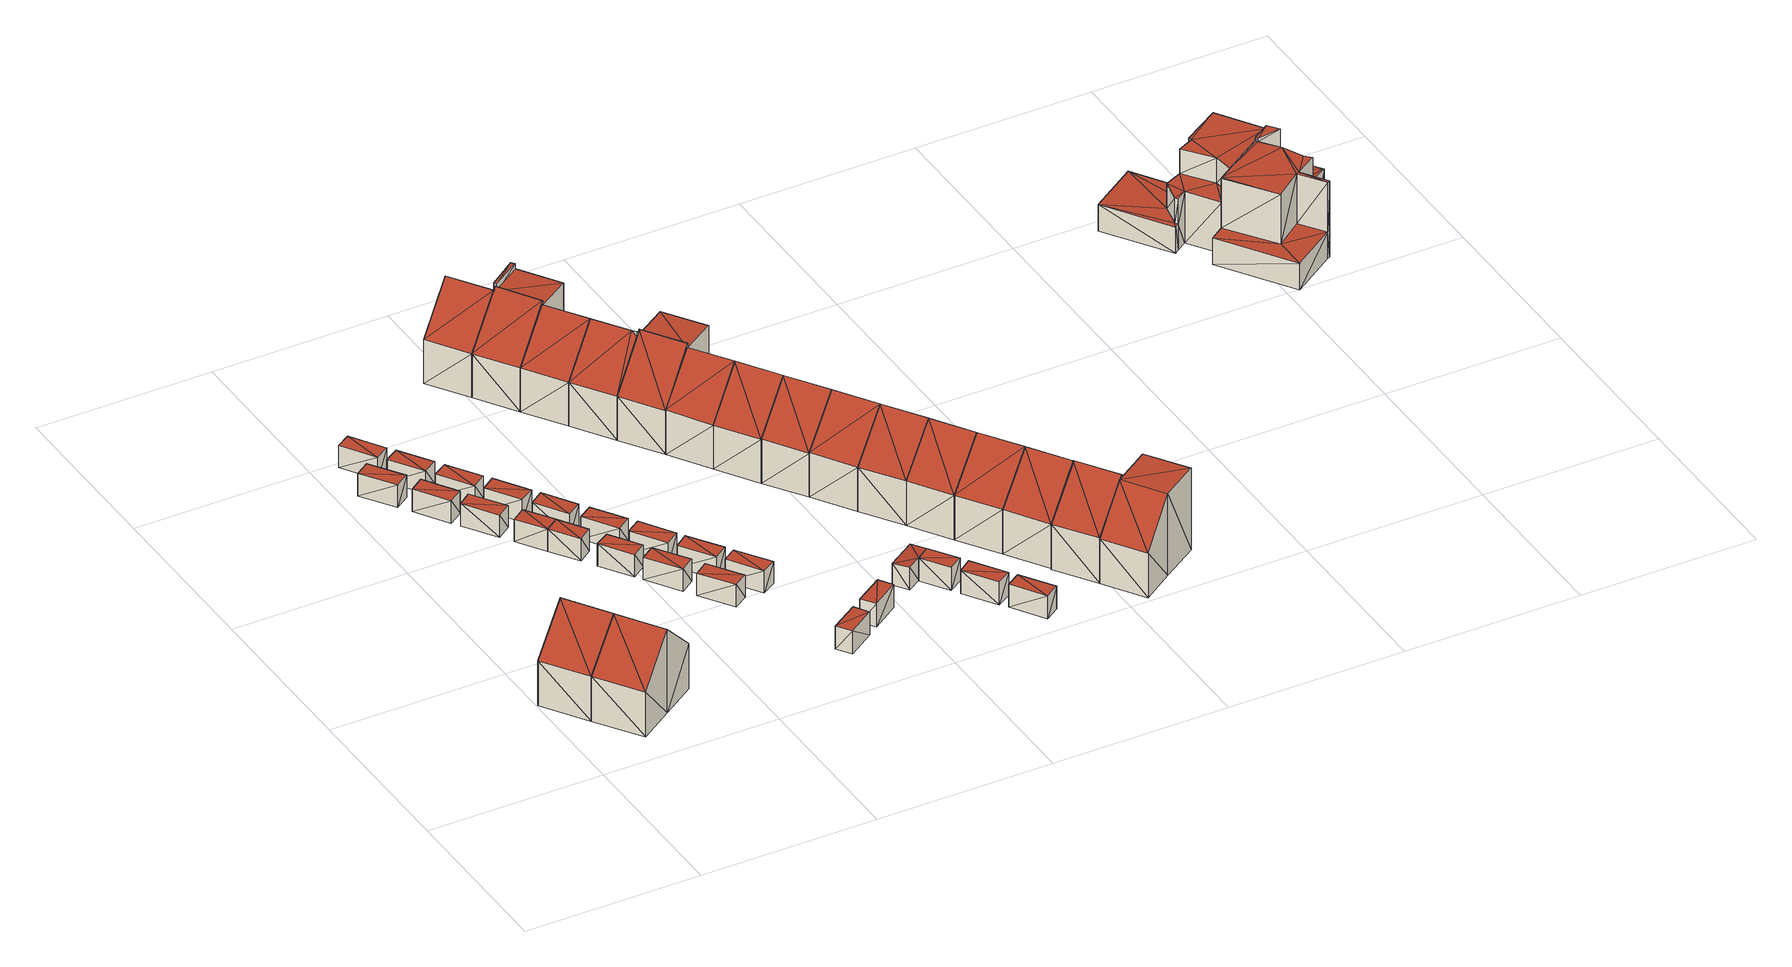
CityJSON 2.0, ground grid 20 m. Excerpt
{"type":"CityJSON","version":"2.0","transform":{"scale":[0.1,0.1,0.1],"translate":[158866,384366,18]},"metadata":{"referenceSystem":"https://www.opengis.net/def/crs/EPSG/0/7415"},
"CityObjects":{
"building1":{"type":"Building","attributes":{"oorspronkelijk_bouwjaar":2013,"status":"Pand in gebruik","geconstateerd":false,"h_maaiveld":18.68,"dak_type":"slanted","pw_datum":"2016-12-01","pw_actueel":"yes","pw_bron":"ahn3","reconstructie_methode":"tudelft3d-geoflow","versie_methode":"v21.03.1","kas_warenhuis":false,"ondergronds_type":"above ground","lod11_replace":false,"reconstruction_skipped":false},"geometry":[{"type":"Solid","lod":"2.2","boundaries":[[[[0,1,2]],[[3,2,4]],[[3,0,2]],[[3,4,5]],[[6,3,7]],[[7,3,5]],[[7,5,4]],[[8,7,4]],[[9,1,10]],[[10,1,0]],[[10,0,3]],[[6,10,3]],[[11,2,9]],[[9,2,1]],[[8,4,2]],[[11,8,2]],[[9,10,6]],[[11,9,6]],[[11,6,8]],[[8,6,7]]]],"semantics":{"surfaces":[{"type":"GroundSurface"},{"type":"WallSurface"},{"type":"RoofSurface"}],"values":[[0,0,0,0,1,1,1,1,1,1,1,1,1,1,1,1,2,2,2,2]]}}]},
"building2":{"type":"Building","attributes":{"oorspronkelijk_bouwjaar":2013,"status":"Pand in gebruik","geconstateerd":false,"h_maaiveld":18.68,"dak_type":"slanted","pw_datum":"2016-12-01","pw_actueel":"yes","pw_bron":"ahn3","reconstructie_methode":"tudelft3d-geoflow","versie_methode":"v21.03.1","kas_warenhuis":false,"ondergronds_type":"above ground","lod11_replace":false,"reconstruction_skipped":false},"geometry":[{"type":"Solid","lod":"2.2","boundaries":[[[[1,12,13]],[[2,13,14]],[[2,1,13]],[[2,14,4]],[[8,4,14]],[[15,8,14]],[[16,12,9]],[[9,12,1]],[[9,1,2]],[[11,9,2]],[[17,13,16]],[[16,13,12]],[[11,2,8]],[[8,2,4]],[[15,14,13]],[[17,15,13]],[[17,11,15]],[[15,11,8]],[[16,9,11]],[[17,16,11]]]],"semantics":{"surfaces":[{"type":"GroundSurface"},{"type":"WallSurface"},{"type":"RoofSurface"}],"values":[[0,0,0,0,1,1,1,1,1,1,1,1,1,1,1,1,2,2,2,2]]}}]},
"building3":{"type":"Building","attributes":{"oorspronkelijk_bouwjaar":2013,"status":"Pand in gebruik","geconstateerd":false,"h_maaiveld":18.61,"dak_type":"single horizontal","pw_datum":"2016-12-01","pw_actueel":"yes","pw_bron":"ahn3","reconstructie_methode":"tudelft3d-geoflow","versie_methode":"v21.03.1","kas_warenhuis":false,"ondergronds_type":"above ground","lod11_replace":false,"reconstruction_skipped":false},"geometry":[{"type":"Solid","lod":"2.2","boundaries":[[[[18,19,20]],[[20,19,21]],[[22,20,23]],[[23,20,21]],[[24,19,25]],[[25,19,18]],[[25,18,22]],[[22,18,20]],[[23,21,24]],[[24,21,19]],[[23,24,22]],[[22,24,25]]]],"semantics":{"surfaces":[{"type":"GroundSurface"},{"type":"WallSurface"},{"type":"RoofSurface"}],"values":[[0,0,1,1,1,1,1,1,1,1,2,2]]}}]},
"building4":{"type":"Building","attributes":{"oorspronkelijk_bouwjaar":2013,"status":"Pand in gebruik","geconstateerd":false,"h_maaiveld":18.61,"dak_type":"single horizontal","pw_datum":"2016-12-01","pw_actueel":"yes","pw_bron":"ahn3","reconstructie_methode":"tudelft3d-geoflow","versie_methode":"v21.03.1","kas_warenhuis":false,"ondergronds_type":"above ground","lod11_replace":false,"reconstruction_skipped":false},"geometry":[{"type":"Solid","lod":"2.2","boundaries":[[[[26,27,28]],[[28,27,29]],[[30,27,31]],[[31,27,26]],[[32,28,29]],[[33,32,29]],[[33,29,30]],[[30,29,27]],[[31,26,28]],[[32,31,28]],[[31,32,30]],[[30,32,33]]]],"semantics":{"surfaces":[{"type":"GroundSurface"},{"type":"WallSurface"},{"type":"RoofSurface"}],"values":[[0,0,1,1,1,1,1,1,1,1,2,2]]}}]},
"building5":{"type":"Building","attributes":{"oorspronkelijk_bouwjaar":2013,"status":"Pand in gebruik","geconstateerd":false,"h_maaiveld":18.59,"dak_type":"single horizontal","pw_datum":"2016-12-01","pw_actueel":"yes","pw_bron":"ahn3","reconstructie_methode":"tudelft3d-geoflow","versie_methode":"v21.03.1","kas_warenhuis":false,"ondergronds_type":"above ground","lod11_replace":false,"reconstruction_skipped":false},"geometry":[{"type":"Solid","lod":"2.2","boundaries":[[[[34,35,36]],[[36,35,37]],[[38,34,39]],[[39,34,36]],[[40,37,35]],[[41,40,35]],[[41,35,34]],[[38,41,34]],[[39,36,40]],[[40,36,37]],[[39,40,41]],[[38,39,41]]]],"semantics":{"surfaces":[{"type":"GroundSurface"},{"type":"WallSurface"},{"type":"RoofSurface"}],"values":[[0,0,1,1,1,1,1,1,1,1,2,2]]}}]},
"building6":{"type":"Building","attributes":{"oorspronkelijk_bouwjaar":2013,"status":"Pand in gebruik","geconstateerd":false,"h_maaiveld":18.62,"dak_type":"single horizontal","pw_datum":"2016-12-01","pw_actueel":"yes","pw_bron":"ahn3","reconstructie_methode":"tudelft3d-geoflow","versie_methode":"v21.03.1","kas_warenhuis":false,"ondergronds_type":"above ground","lod11_replace":false,"reconstruction_skipped":false},"geometry":[{"type":"Solid","lod":"2.2","boundaries":[[[[42,43,44]],[[45,42,44]],[[46,42,45]],[[47,46,45]],[[48,43,46]],[[46,43,42]],[[47,45,44]],[[49,47,44]],[[49,44,48]],[[48,44,43]],[[47,49,46]],[[46,49,48]]]],"semantics":{"surfaces":[{"type":"GroundSurface"},{"type":"WallSurface"},{"type":"RoofSurface"}],"values":[[0,0,1,1,1,1,1,1,1,1,2,2]]}}]},
"building7":{"type":"Building","attributes":{"oorspronkelijk_bouwjaar":2013,"status":"Pand in gebruik","geconstateerd":false,"h_maaiveld":18.61,"dak_type":"single horizontal","pw_datum":"2016-12-01","pw_actueel":"yes","pw_bron":"ahn3","reconstructie_methode":"tudelft3d-geoflow","versie_methode":"v21.03.1","kas_warenhuis":false,"ondergronds_type":"above ground","lod11_replace":false,"reconstruction_skipped":false},"geometry":[{"type":"Solid","lod":"2.2","boundaries":[[[[50,51,52]],[[53,50,52]],[[54,52,55]],[[55,52,51]],[[55,51,56]],[[56,51,50]],[[56,50,53]],[[57,56,53]],[[57,53,52]],[[54,57,52]],[[56,57,54]],[[55,56,54]]]],"semantics":{"surfaces":[{"type":"GroundSurface"},{"type":"WallSurface"},{"type":"RoofSurface"}],"values":[[0,0,1,1,1,1,1,1,1,1,2,2]]}}]},
"building8":{"type":"Building","attributes":{"oorspronkelijk_bouwjaar":2013,"status":"Pand in gebruik","geconstateerd":false,"h_maaiveld":18.63,"dak_type":"single horizontal","pw_datum":"2016-12-01","pw_actueel":"yes","pw_bron":"ahn3","reconstructie_methode":"tudelft3d-geoflow","versie_methode":"v21.03.1","kas_warenhuis":false,"ondergronds_type":"above ground","lod11_replace":false,"reconstruction_skipped":false},"geometry":[{"type":"Solid","lod":"2.2","boundaries":[[[[58,59,60]],[[61,58,60]],[[62,58,61]],[[63,62,61]],[[63,61,60]],[[64,63,60]],[[64,60,65]],[[65,60,59]],[[65,59,62]],[[62,59,58]],[[65,62,64]],[[64,62,63]]]],"semantics":{"surfaces":[{"type":"GroundSurface"},{"type":"WallSurface"},{"type":"RoofSurface"}],"values":[[0,0,1,1,1,1,1,1,1,1,2,2]]}}]},
"building9":{"type":"Building","attributes":{"oorspronkelijk_bouwjaar":2013,"status":"Pand in gebruik","geconstateerd":false,"h_maaiveld":18.61,"dak_type":"single horizontal","pw_datum":"2016-12-01","pw_actueel":"yes","pw_bron":"ahn3","reconstructie_methode":"tudelft3d-geoflow","versie_methode":"v21.03.1","kas_warenhuis":false,"ondergronds_type":"above ground","lod11_replace":false,"reconstruction_skipped":false},"geometry":[{"type":"Solid","lod":"2.2","boundaries":[[[[66,67,68]],[[69,66,68]],[[70,67,71]],[[71,67,66]],[[72,68,70]],[[70,68,67]],[[71,66,69]],[[73,71,69]],[[73,69,68]],[[72,73,68]],[[71,73,72]],[[70,71,72]]]],"semantics":{"surfaces":[{"type":"GroundSurface"},{"type":"WallSurface"},{"type":"RoofSurface"}],"values":[[0,0,1,1,1,1,1,1,1,1,2,2]]}}]},
"building10":{"type":"Building","attributes":{"oorspronkelijk_bouwjaar":2013,"status":"Pand in gebruik","geconstateerd":false,"h_maaiveld":18.63,"dak_type":"single horizontal","pw_datum":"2016-12-01","pw_actueel":"yes","pw_bron":"ahn3","reconstructie_methode":"tudelft3d-geoflow","versie_methode":"v21.03.1","kas_warenhuis":false,"ondergronds_type":"above ground","lod11_replace":false,"reconstruction_skipped":false},"geometry":[{"type":"Solid","lod":"2.2","boundaries":[[[[58,61,74]],[[74,61,75]],[[76,75,63]],[[63,75,61]],[[62,58,74]],[[77,62,74]],[[63,61,62]],[[62,61,58]],[[77,74,75]],[[76,77,75]],[[77,76,63]],[[62,77,63]]]],"semantics":{"surfaces":[{"type":"GroundSurface"},{"type":"WallSurface"},{"type":"RoofSurface"}],"values":[[0,0,1,1,1,1,1,1,1,1,2,2]]}}]},
"building11":{"type":"Building","attributes":{"oorspronkelijk_bouwjaar":2013,"status":"Pand in gebruik","geconstateerd":false,"h_maaiveld":18.61,"dak_type":"single horizontal","pw_datum":"2016-12-01","pw_actueel":"yes","pw_bron":"ahn3","reconstructie_methode":"tudelft3d-geoflow","versie_methode":"v21.03.1","kas_warenhuis":false,"ondergronds_type":"above ground","lod11_replace":false,"reconstruction_skipped":false},"geometry":[{"type":"Solid","lod":"2.2","boundaries":[[[[78,79,80]],[[80,79,81]],[[82,78,83]],[[83,78,80]],[[83,80,84]],[[84,80,81]],[[85,79,82]],[[82,79,78]],[[84,81,85]],[[85,81,79]],[[83,84,85]],[[82,83,85]]]],"semantics":{"surfaces":[{"type":"GroundSurface"},{"type":"WallSurface"},{"type":"RoofSurface"}],"values":[[0,0,1,1,1,1,1,1,1,1,2,2]]}}]},
"building12":{"type":"Building","attributes":{"oorspronkelijk_bouwjaar":2013,"status":"Pand in gebruik","geconstateerd":false,"h_maaiveld":18.62,"dak_type":"single horizontal","pw_datum":"2016-12-01","pw_actueel":"yes","pw_bron":"ahn3","reconstructie_methode":"tudelft3d-geoflow","versie_methode":"v21.03.1","kas_warenhuis":false,"ondergronds_type":"above ground","lod11_replace":false,"reconstruction_skipped":false},"geometry":[{"type":"Solid","lod":"2.2","boundaries":[[[[86,87,88]],[[88,87,89]],[[90,89,91]],[[91,89,87]],[[91,87,86]],[[92,91,86]],[[92,86,88]],[[93,92,88]],[[93,88,90]],[[90,88,89]],[[93,90,91]],[[92,93,91]]]],"semantics":{"surfaces":[{"type":"GroundSurface"},{"type":"WallSurface"},{"type":"RoofSurface"}],"values":[[0,0,1,1,1,1,1,1,1,1,2,2]]}}]},
"building13":{"type":"Building","attributes":{"oorspronkelijk_bouwjaar":2013,"status":"Pand in gebruik","geconstateerd":false,"h_maaiveld":18.61,"dak_type":"single horizontal","pw_datum":"2016-12-01","pw_actueel":"yes","pw_bron":"ahn3","reconstructie_methode":"tudelft3d-geoflow","versie_methode":"v21.03.1","kas_warenhuis":false,"ondergronds_type":"above ground","lod11_replace":false,"reconstruction_skipped":false},"geometry":[{"type":"Solid","lod":"2.2","boundaries":[[[[94,95,96]],[[96,95,97]],[[98,94,96]],[[99,98,96]],[[100,97,101]],[[101,97,95]],[[101,95,94]],[[98,101,94]],[[99,96,100]],[[100,96,97]],[[99,100,101]],[[98,99,101]]]],"semantics":{"surfaces":[{"type":"GroundSurface"},{"type":"WallSurface"},{"type":"RoofSurface"}],"values":[[0,0,1,1,1,1,1,1,1,1,2,2]]}}]},
"building14":{"type":"Building","attributes":{"oorspronkelijk_bouwjaar":2013,"status":"Pand in gebruik","geconstateerd":false,"h_maaiveld":18.62,"dak_type":"single horizontal","pw_datum":"2016-12-01","pw_actueel":"yes","pw_bron":"ahn3","reconstructie_methode":"tudelft3d-geoflow","versie_methode":"v21.03.1","kas_warenhuis":false,"ondergronds_type":"above ground","lod11_replace":false,"reconstruction_skipped":false},"geometry":[{"type":"Solid","lod":"2.2","boundaries":[[[[102,103,104]],[[104,103,105]],[[106,102,107]],[[107,102,104]],[[108,105,103]],[[109,108,103]],[[109,103,106]],[[106,103,102]],[[107,104,105]],[[108,107,105]],[[107,108,109]],[[106,107,109]]]],"semantics":{"surfaces":[{"type":"GroundSurface"},{"type":"WallSurface"},{"type":"RoofSurface"}],"values":[[0,0,1,1,1,1,1,1,1,1,2,2]]}}]},
"building15":{"type":"Building","attributes":{"oorspronkelijk_bouwjaar":2013,"status":"Pand in gebruik","geconstateerd":false,"h_maaiveld":18.61,"dak_type":"single horizontal","pw_datum":"2016-12-01","pw_actueel":"yes","pw_bron":"ahn3","reconstructie_methode":"tudelft3d-geoflow","versie_methode":"v21.03.1","kas_warenhuis":false,"ondergronds_type":"above ground","lod11_replace":false,"reconstruction_skipped":false},"geometry":[{"type":"Solid","lod":"2.2","boundaries":[[[[110,111,112]],[[113,110,112]],[[114,111,115]],[[115,111,110]],[[115,110,116]],[[116,110,113]],[[117,112,111]],[[114,117,111]],[[116,113,112]],[[117,116,112]],[[116,117,115]],[[115,117,114]]]],"semantics":{"surfaces":[{"type":"GroundSurface"},{"type":"WallSurface"},{"type":"RoofSurface"}],"values":[[0,0,1,1,1,1,1,1,1,1,2,2]]}}]},
"building16":{"type":"Building","attributes":{"oorspronkelijk_bouwjaar":2013,"status":"Pand in gebruik","geconstateerd":false,"h_maaiveld":18.61,"dak_type":"single horizontal","pw_datum":"2016-12-01","pw_actueel":"yes","pw_bron":"ahn3","reconstructie_methode":"tudelft3d-geoflow","versie_methode":"v21.03.1","kas_warenhuis":false,"ondergronds_type":"above ground","lod11_replace":false,"reconstruction_skipped":false},"geometry":[{"type":"Solid","lod":"2.2","boundaries":[[[[118,119,120]],[[121,118,120]],[[122,118,123]],[[123,118,121]],[[124,119,122]],[[122,119,118]],[[123,121,120]],[[125,123,120]],[[125,120,119]],[[124,125,119]],[[125,124,122]],[[123,125,122]]]],"semantics":{"surfaces":[{"type":"GroundSurface"},{"type":"WallSurface"},{"type":"RoofSurface"}],"values":[[0,0,1,1,1,1,1,1,1,1,2,2]]}}]},
"building17":{"type":"Building","attributes":{"oorspronkelijk_bouwjaar":2013,"status":"Pand in gebruik","geconstateerd":false,"h_maaiveld":18.61,"dak_type":"single horizontal","pw_datum":"2016-12-01","pw_actueel":"yes","pw_bron":"ahn3","reconstructie_methode":"tudelft3d-geoflow","versie_methode":"v21.03.1","kas_warenhuis":false,"ondergronds_type":"above ground","lod11_replace":false,"reconstruction_skipped":false},"geometry":[{"type":"Solid","lod":"2.2","boundaries":[[[[126,127,128]],[[129,126,128]],[[130,127,126]],[[131,130,126]],[[132,129,133]],[[133,129,128]],[[131,126,132]],[[132,126,129]],[[133,128,127]],[[130,133,127]],[[132,133,131]],[[131,133,130]]]],"semantics":{"surfaces":[{"type":"GroundSurface"},{"type":"WallSurface"},{"type":"RoofSurface"}],"values":[[0,0,1,1,1,1,1,1,1,1,2,2]]}}]},
"building18":{"type":"Building","attributes":{"oorspronkelijk_bouwjaar":2013,"status":"Pand in gebruik","geconstateerd":false,"h_maaiveld":18.62,"dak_type":"single horizontal","pw_datum":"2016-12-01","pw_actueel":"yes","pw_bron":"ahn3","reconstructie_methode":"tudelft3d-geoflow","versie_methode":"v21.03.1","kas_warenhuis":false,"ondergronds_type":"above ground","lod11_replace":false,"reconstruction_skipped":false},"geometry":[{"type":"Solid","lod":"2.2","boundaries":[[[[134,135,136]],[[137,134,136]],[[138,136,139]],[[139,136,135]],[[140,134,141]],[[141,134,137]],[[139,135,140]],[[140,135,134]],[[141,137,138]],[[138,137,136]],[[141,138,140]],[[140,138,139]]]],"semantics":{"surfaces":[{"type":"GroundSurface"},{"type":"WallSurface"},{"type":"RoofSurface"}],"values":[[0,0,1,1,1,1,1,1,1,1,2,2]]}}]},
"building19":{"type":"Building","attributes":{"oorspronkelijk_bouwjaar":2013,"status":"Pand in gebruik","geconstateerd":false,"h_maaiveld":18.53,"dak_type":"single horizontal","pw_datum":"2016-12-01","pw_actueel":"yes","pw_bron":"ahn3","reconstructie_methode":"tudelft3d-geoflow","versie_methode":"v21.03.1","kas_warenhuis":false,"ondergronds_type":"above ground","lod11_replace":false,"reconstruction_skipped":false},"geometry":[{"type":"Solid","lod":"2.2","boundaries":[[[[142,143,144]],[[144,143,145]],[[146,143,142]],[[147,146,142]],[[147,142,148]],[[148,142,144]],[[148,144,149]],[[149,144,145]],[[149,145,143]],[[146,149,143]],[[149,146,148]],[[148,146,147]]]],"semantics":{"surfaces":[{"type":"GroundSurface"},{"type":"WallSurface"},{"type":"RoofSurface"}],"values":[[0,0,1,1,1,1,1,1,1,1,2,2]]}}]},
"building20":{"type":"Building","attributes":{"oorspronkelijk_bouwjaar":2013,"status":"Pand in gebruik","geconstateerd":false,"h_maaiveld":18.6,"dak_type":"single horizontal","pw_datum":"2016-12-01","pw_actueel":"yes","pw_bron":"ahn3","reconstructie_methode":"tudelft3d-geoflow","versie_methode":"v21.03.1","kas_warenhuis":false,"ondergronds_type":"above ground","lod11_replace":false,"reconstruction_skipped":false},"geometry":[{"type":"Solid","lod":"2.2","boundaries":[[[[150,151,152]],[[152,151,153]],[[154,151,155]],[[155,151,150]],[[156,152,157]],[[157,152,153]],[[155,150,156]],[[156,150,152]],[[157,153,154]],[[154,153,151]],[[156,157,154]],[[155,156,154]]]],"semantics":{"surfaces":[{"type":"GroundSurface"},{"type":"WallSurface"},{"type":"RoofSurface"}],"values":[[0,0,1,1,1,1,1,1,1,1,2,2]]}}]},
"building21":{"type":"Building","attributes":{"oorspronkelijk_bouwjaar":2013,"status":"Pand in gebruik","geconstateerd":false,"h_maaiveld":18.54,"dak_type":"single horizontal","pw_datum":"2016-12-01","pw_actueel":"yes","pw_bron":"ahn3","reconstructie_methode":"tudelft3d-geoflow","versie_methode":"v21.03.1","kas_warenhuis":false,"ondergronds_type":"above ground","lod11_replace":false,"reconstruction_skipped":false},"geometry":[{"type":"Solid","lod":"2.2","boundaries":[[[[158,159,160]],[[161,158,160]],[[162,158,161]],[[163,162,161]],[[164,160,165]],[[165,160,159]],[[163,161,164]],[[164,161,160]],[[165,159,158]],[[162,165,158]],[[165,162,164]],[[164,162,163]]]],"semantics":{"surfaces":[{"type":"GroundSurface"},{"type":"WallSurface"},{"type":"RoofSurface"}],"values":[[0,0,1,1,1,1,1,1,1,1,2,2]]}}]},
"building22":{"type":"Building","attributes":{"oorspronkelijk_bouwjaar":2013,"status":"Pand in gebruik","geconstateerd":false,"h_maaiveld":18.63,"dak_type":"slanted","pw_datum":"2016-12-01","pw_actueel":"yes","pw_bron":"ahn3","reconstructie_methode":"tudelft3d-geoflow","versie_methode":"v21.03.1","kas_warenhuis":false,"ondergronds_type":"above ground","lod11_replace":false,"reconstruction_skipped":false},"geometry":[{"type":"Solid","lod":"2.2","boundaries":[[[[166,167,168]],[[169,168,170]],[[171,166,168]],[[172,169,173]],[[169,170,173]],[[171,168,169]],[[174,167,166]],[[175,176,174]],[[174,176,167]],[[177,172,178]],[[178,172,173]],[[174,166,171]],[[179,174,171]],[[180,170,181]],[[181,170,168]],[[179,171,169]],[[182,179,169]],[[183,181,176]],[[176,181,167]],[[167,181,168]],[[178,173,170]],[[180,178,170]],[[182,169,177]],[[177,169,172]],[[175,174,184]],[[185,175,184]],[[185,184,183]],[[183,184,181]],[[181,184,180]],[[182,184,179]],[[179,184,174]],[[182,180,184]],[[180,182,177]],[[178,180,177]],[[185,183,175]],[[175,183,176]]]],"semantics":{"surfaces":[{"type":"GroundSurface"},{"type":"WallSurface"},{"type":"RoofSurface"}],"values":[[0,0,0,0,0,0,1,1,1,1,1,1,1,1,1,1,1,1,1,1,1,1,1,1,1,1,1,1,2,2,2,2,2,2,2,2]]}}]},
"building23":{"type":"Building","attributes":{"oorspronkelijk_bouwjaar":2013,"status":"Pand in gebruik","geconstateerd":false,"h_maaiveld":18.62,"dak_type":"slanted","pw_datum":"2016-12-01","pw_actueel":"yes","pw_bron":"ahn3","reconstructie_methode":"tudelft3d-geoflow","versie_methode":"v21.03.1","kas_warenhuis":false,"ondergronds_type":"above ground","lod11_replace":false,"reconstruction_skipped":false},"geometry":[{"type":"Solid","lod":"2.2","boundaries":[[[[186,187,188]],[[186,167,187]],[[186,188,173]],[[188,189,173]],[[190,187,167]],[[191,190,167]],[[178,173,189]],[[192,178,189]],[[193,194,195]],[[196,193,195]],[[191,167,195]],[[195,167,186]],[[194,188,187]],[[190,194,187]],[[196,195,178]],[[178,186,173]],[[178,195,186]],[[192,189,188]],[[193,192,194]],[[194,192,188]],[[192,193,178]],[[178,193,196]],[[195,194,190]],[[191,195,190]]]],"semantics":{"surfaces":[{"type":"GroundSurface"},{"type":"WallSurface"},{"type":"RoofSurface"}],"values":[[0,0,0,0,1,1,1,1,1,1,1,1,1,1,1,1,1,1,1,1,2,2,2,2]]}}]},
"building24":{"type":"Building","attributes":{"oorspronkelijk_bouwjaar":2013,"status":"Pand in gebruik","geconstateerd":false,"h_maaiveld":18.59,"dak_type":"slanted","pw_datum":"2016-12-01","pw_actueel":"yes","pw_bron":"ahn3","reconstructie_methode":"tudelft3d-geoflow","versie_methode":"v21.03.1","kas_warenhuis":false,"ondergronds_type":"above ground","lod11_replace":false,"reconstruction_skipped":false},"geometry":[{"type":"Solid","lod":"2.2","boundaries":[[[[189,197,198]],[[199,200,187]],[[187,200,197]],[[200,198,197]],[[201,197,192]],[[192,197,189]],[[202,198,200]],[[203,202,200]],[[192,189,202]],[[202,189,198]],[[204,199,187]],[[205,204,187]],[[205,187,197]],[[201,205,197]],[[203,200,204]],[[204,200,199]],[[203,201,192]],[[202,203,192]],[[203,204,205]],[[201,203,205]]]],"semantics":{"surfaces":[{"type":"GroundSurface"},{"type":"WallSurface"},{"type":"RoofSurface"}],"values":[[0,0,0,0,1,1,1,1,1,1,1,1,1,1,1,1,2,2,2,2]]}}]},
"building25":{"type":"Building","attributes":{"oorspronkelijk_bouwjaar":2013,"status":"Pand in gebruik","geconstateerd":false,"h_maaiveld":18.58,"dak_type":"single horizontal","pw_datum":"2016-12-01","pw_actueel":"yes","pw_bron":"ahn3","reconstructie_methode":"tudelft3d-geoflow","versie_methode":"v21.03.1","kas_warenhuis":false,"ondergronds_type":"above ground","lod11_replace":false,"reconstruction_skipped":false},"geometry":[{"type":"Solid","lod":"2.2","boundaries":[[[[206,207,208]],[[209,210,206]],[[206,210,207]],[[211,210,209]],[[212,211,209]],[[213,206,208]],[[214,213,208]],[[214,208,215]],[[215,208,207]],[[212,209,206]],[[213,212,206]],[[215,207,211]],[[211,207,210]],[[215,211,213]],[[214,215,213]],[[213,211,212]]]],"semantics":{"surfaces":[{"type":"GroundSurface"},{"type":"WallSurface"},{"type":"RoofSurface"}],"values":[[0,0,0,1,1,1,1,1,1,1,1,1,1,2,2,2]]}}]},
"building26":{"type":"Building","attributes":{"oorspronkelijk_bouwjaar":2013,"status":"Pand in gebruik","geconstateerd":false,"h_maaiveld":18.56,"dak_type":"slanted","pw_datum":"2016-12-01","pw_actueel":"yes","pw_bron":"ahn3","reconstructie_methode":"tudelft3d-geoflow","versie_methode":"v21.03.1","kas_warenhuis":false,"ondergronds_type":"above ground","lod11_replace":false,"reconstruction_skipped":false},"geometry":[{"type":"Solid","lod":"2.2","boundaries":[[[[198,200,216]],[[216,200,217]],[[217,200,199]],[[218,198,216]],[[204,199,200]],[[203,204,200]],[[219,220,221]],[[221,216,217]],[[221,220,216]],[[202,198,218]],[[222,202,218]],[[221,217,204]],[[204,217,199]],[[203,200,202]],[[202,200,198]],[[222,218,216]],[[220,222,216]],[[220,219,223]],[[222,220,223]],[[202,223,203]],[[202,222,223]],[[223,221,204]],[[223,219,221]],[[223,204,203]]]],"semantics":{"surfaces":[{"type":"GroundSurface"},{"type":"WallSurface"},{"type":"RoofSurface"}],"values":[[0,0,0,0,1,1,1,1,1,1,1,1,1,1,1,1,1,1,2,2,2,2,2,2]]}}]},
"building27":{"type":"Building","attributes":{"oorspronkelijk_bouwjaar":2013,"status":"Pand in gebruik","geconstateerd":false,"h_maaiveld":18.55,"dak_type":"single horizontal","pw_datum":"2016-12-01","pw_actueel":"yes","pw_bron":"ahn3","reconstructie_methode":"tudelft3d-geoflow","versie_methode":"v21.03.1","kas_warenhuis":false,"ondergronds_type":"above ground","lod11_replace":false,"reconstruction_skipped":false},"geometry":[{"type":"Solid","lod":"2.2","boundaries":[[[[224,225,226]],[[226,225,227]],[[213,225,224]],[[228,213,224]],[[229,226,214]],[[214,226,227]],[[214,227,225]],[[213,214,225]],[[228,224,229]],[[229,224,226]],[[229,214,213]],[[228,229,213]]]],"semantics":{"surfaces":[{"type":"GroundSurface"},{"type":"WallSurface"},{"type":"RoofSurface"}],"values":[[0,0,1,1,1,1,1,1,1,1,2,2]]}}]},
"building28":{"type":"Building","attributes":{"oorspronkelijk_bouwjaar":2013,"status":"Pand in gebruik","geconstateerd":false,"h_maaiveld":18.62,"dak_type":"slanted","pw_datum":"2016-12-01","pw_actueel":"yes","pw_bron":"ahn3","reconstructie_methode":"tudelft3d-geoflow","versie_methode":"v21.03.1","kas_warenhuis":false,"ondergronds_type":"above ground","lod11_replace":false,"reconstruction_skipped":false},"geometry":[{"type":"Solid","lod":"2.2","boundaries":[[[[218,230,231]],[[232,230,217]],[[233,232,217]],[[231,230,232]],[[234,217,235]],[[235,217,230]],[[236,232,233]],[[237,236,233]],[[238,235,222]],[[222,230,218]],[[222,235,230]],[[239,231,232]],[[240,239,236]],[[236,239,232]],[[237,233,217]],[[234,237,217]],[[222,218,231]],[[239,222,231]],[[240,236,235]],[[238,240,235]],[[239,240,238]],[[222,239,238]],[[236,237,234]],[[235,236,234]]]],"semantics":{"surfaces":[{"type":"GroundSurface"},{"type":"WallSurface"},{"type":"RoofSurface"}],"values":[[0,0,0,0,1,1,1,1,1,1,1,1,1,1,1,1,1,1,1,1,2,2,2,2]]}}]},
"building29":{"type":"Building","attributes":{"oorspronkelijk_bouwjaar":2013,"status":"Pand in gebruik","geconstateerd":false,"h_maaiveld":18.53,"dak_type":"single horizontal","pw_datum":"2016-12-01","pw_actueel":"yes","pw_bron":"ahn3","reconstructie_methode":"tudelft3d-geoflow","versie_methode":"v21.03.1","kas_warenhuis":false,"ondergronds_type":"above ground","lod11_replace":false,"reconstruction_skipped":false},"geometry":[{"type":"Solid","lod":"2.2","boundaries":[[[[241,242,243]],[[243,242,244]],[[245,241,243]],[[246,245,243]],[[247,244,248]],[[248,244,242]],[[246,243,244]],[[247,246,244]],[[248,242,245]],[[245,242,241]],[[248,245,246]],[[247,248,246]]]],"semantics":{"surfaces":[{"type":"GroundSurface"},{"type":"WallSurface"},{"type":"RoofSurface"}],"values":[[0,0,1,1,1,1,1,1,1,1,2,2]]}}]},
"building30":{"type":"Building","attributes":{"oorspronkelijk_bouwjaar":2013,"status":"Pand in gebruik","geconstateerd":false,"h_maaiveld":18.62,"dak_type":"slanted","pw_datum":"2016-12-01","pw_actueel":"yes","pw_bron":"ahn3","reconstructie_methode":"tudelft3d-geoflow","versie_methode":"v21.03.1","kas_warenhuis":false,"ondergronds_type":"above ground","lod11_replace":false,"reconstruction_skipped":false},"geometry":[{"type":"Solid","lod":"2.2","boundaries":[[[[231,249,250]],[[251,249,233]],[[252,251,233]],[[250,249,251]],[[253,231,254]],[[254,231,250]],[[255,233,249]],[[256,255,249]],[[257,251,258]],[[258,251,252]],[[258,252,233]],[[255,258,233]],[[256,249,253]],[[253,249,231]],[[254,250,251]],[[257,254,251]],[[254,257,253]],[[253,257,256]],[[258,255,257]],[[257,255,256]]]],"semantics":{"surfaces":[{"type":"GroundSurface"},{"type":"WallSurface"},{"type":"RoofSurface"}],"values":[[0,0,0,0,1,1,1,1,1,1,1,1,1,1,1,1,2,2,2,2]]}}]},
"building31":{"type":"Building","attributes":{"oorspronkelijk_bouwjaar":2013,"status":"Pand in gebruik","geconstateerd":false,"h_maaiveld":18.54,"dak_type":"single horizontal","pw_datum":"2016-12-01","pw_actueel":"yes","pw_bron":"ahn3","reconstructie_methode":"tudelft3d-geoflow","versie_methode":"v21.03.1","kas_warenhuis":false,"ondergronds_type":"above ground","lod11_replace":false,"reconstruction_skipped":false},"geometry":[{"type":"Solid","lod":"2.2","boundaries":[[[[259,260,261]],[[262,259,261]],[[263,262,264]],[[264,262,261]],[[265,260,259]],[[266,265,259]],[[266,259,262]],[[263,266,262]],[[264,261,265]],[[265,261,260]],[[264,265,266]],[[263,264,266]]]],"semantics":{"surfaces":[{"type":"GroundSurface"},{"type":"WallSurface"},{"type":"RoofSurface"}],"values":[[0,0,1,1,1,1,1,1,1,1,2,2]]}}]},
"building32":{"type":"Building","attributes":{"oorspronkelijk_bouwjaar":2013,"status":"Pand in gebruik","geconstateerd":false,"h_maaiveld":18.59,"dak_type":"slanted","pw_datum":"2016-12-01","pw_actueel":"yes","pw_bron":"ahn3","reconstructie_methode":"tudelft3d-geoflow","versie_methode":"v21.03.1","kas_warenhuis":false,"ondergronds_type":"above ground","lod11_replace":false,"reconstruction_skipped":false},"geometry":[{"type":"Solid","lod":"2.2","boundaries":[[[[250,251,267]],[[268,269,252]],[[269,267,251]],[[252,269,251]],[[270,269,271]],[[271,269,268]],[[254,250,272]],[[272,250,267]],[[271,268,252]],[[258,271,252]],[[258,252,251]],[[257,258,251]],[[257,251,254]],[[254,251,250]],[[272,267,269]],[[270,272,269]],[[272,270,257]],[[254,272,257]],[[271,258,270]],[[270,258,257]]]],"semantics":{"surfaces":[{"type":"GroundSurface"},{"type":"WallSurface"},{"type":"RoofSurface"}],"values":[[0,0,0,0,1,1,1,1,1,1,1,1,1,1,1,1,2,2,2,2]]}}]},
"building33":{"type":"Building","attributes":{"oorspronkelijk_bouwjaar":2013,"status":"Pand in gebruik","geconstateerd":false,"h_maaiveld":18.58,"dak_type":"slanted","pw_datum":"2016-12-01","pw_actueel":"yes","pw_bron":"ahn3","reconstructie_methode":"tudelft3d-geoflow","versie_methode":"v21.03.1","kas_warenhuis":false,"ondergronds_type":"above ground","lod11_replace":false,"reconstruction_skipped":false},"geometry":[{"type":"Solid","lod":"2.2","boundaries":[[[[267,269,273]],[[274,275,268]],[[268,275,269]],[[275,273,269]],[[270,269,276]],[[276,269,267]],[[277,273,275]],[[278,277,275]],[[271,268,269]],[[270,271,269]],[[278,275,279]],[[279,275,274]],[[276,267,277]],[[277,267,273]],[[279,274,271]],[[271,274,268]],[[278,270,277]],[[277,270,276]],[[278,279,271]],[[270,278,271]]]],"semantics":{"surfaces":[{"type":"GroundSurface"},{"type":"WallSurface"},{"type":"RoofSurface"}],"values":[[0,0,0,0,1,1,1,1,1,1,1,1,1,1,1,1,2,2,2,2]]}}]},
"building34":{"type":"Building","attributes":{"oorspronkelijk_bouwjaar":2013,"status":"Pand in gebruik","geconstateerd":false,"h_maaiveld":18.58,"dak_type":"slanted","pw_datum":"2016-12-01","pw_actueel":"yes","pw_bron":"ahn3","reconstructie_methode":"tudelft3d-geoflow","versie_methode":"v21.03.1","kas_warenhuis":false,"ondergronds_type":"above ground","lod11_replace":false,"reconstruction_skipped":false},"geometry":[{"type":"Solid","lod":"2.2","boundaries":[[[[274,280,281]],[[275,281,282]],[[275,274,281]],[[275,282,273]],[[279,274,275]],[[278,279,275]],[[283,281,284]],[[284,281,280]],[[278,275,285]],[[285,275,273]],[[284,280,279]],[[279,280,274]],[[286,282,281]],[[283,286,281]],[[285,273,286]],[[286,273,282]],[[283,278,285]],[[286,283,285]],[[283,284,279]],[[278,283,279]]]],"semantics":{"surfaces":[{"type":"GroundSurface"},{"type":"WallSurface"},{"type":"RoofSurface"}],"values":[[0,0,0,0,1,1,1,1,1,1,1,1,1,1,1,1,2,2,2,2]]}}]},
"building35":{"type":"Building","attributes":{"oorspronkelijk_bouwjaar":2013,"status":"Pand in gebruik","geconstateerd":false,"h_maaiveld":18.59,"dak_type":"slanted","pw_datum":"2016-12-01","pw_actueel":"yes","pw_bron":"ahn3","reconstructie_methode":"tudelft3d-geoflow","versie_methode":"v21.03.1","kas_warenhuis":false,"ondergronds_type":"above ground","lod11_replace":false,"reconstruction_skipped":false},"geometry":[{"type":"Solid","lod":"2.2","boundaries":[[[[282,281,287]],[[288,289,280]],[[280,289,281]],[[289,287,281]],[[284,280,281]],[[283,284,281]],[[290,289,291]],[[291,289,288]],[[283,281,286]],[[286,281,282]],[[286,282,287]],[[292,286,287]],[[291,288,284]],[[284,288,280]],[[292,287,289]],[[290,292,289]],[[290,283,292]],[[292,283,286]],[[291,284,290]],[[290,284,283]]]],"semantics":{"surfaces":[{"type":"GroundSurface"},{"type":"WallSurface"},{"type":"RoofSurface"}],"values":[[0,0,0,0,1,1,1,1,1,1,1,1,1,1,1,1,2,2,2,2]]}}]},
"building36":{"type":"Building","attributes":{"oorspronkelijk_bouwjaar":2013,"status":"Pand in gebruik","geconstateerd":false,"h_maaiveld":18.58,"dak_type":"slanted","pw_datum":"2016-12-01","pw_actueel":"yes","pw_bron":"ahn3","reconstructie_methode":"tudelft3d-geoflow","versie_methode":"v21.03.1","kas_warenhuis":false,"ondergronds_type":"above ground","lod11_replace":false,"reconstruction_skipped":false},"geometry":[{"type":"Solid","lod":"2.2","boundaries":[[[[288,293,294]],[[289,294,295]],[[289,288,294]],[[289,295,287]],[[291,288,289]],[[290,291,289]],[[296,294,297]],[[297,294,293]],[[298,295,294]],[[296,298,294]],[[292,287,298]],[[298,287,295]],[[290,289,292]],[[292,289,287]],[[297,293,291]],[[291,293,288]],[[296,297,290]],[[290,297,291]],[[296,290,298]],[[298,290,292]]]],"semantics":{"surfaces":[{"type":"GroundSurface"},{"type":"WallSurface"},{"type":"RoofSurface"}],"values":[[0,0,0,0,1,1,1,1,1,1,1,1,1,1,1,1,2,2,2,2]]}}]},
"building37":{"type":"Building","attributes":{"oorspronkelijk_bouwjaar":2013,"status":"Pand in gebruik","geconstateerd":false,"h_maaiveld":18.58,"dak_type":"slanted","pw_datum":"2016-12-01","pw_actueel":"yes","pw_bron":"ahn3","reconstructie_methode":"tudelft3d-geoflow","versie_methode":"v21.03.1","kas_warenhuis":false,"ondergronds_type":"above ground","lod11_replace":false,"reconstruction_skipped":false},"geometry":[{"type":"Solid","lod":"2.2","boundaries":[[[[295,294,299]],[[300,294,293]],[[301,300,293]],[[299,294,300]],[[296,294,298]],[[298,294,295]],[[298,295,302]],[[302,295,299]],[[297,293,294]],[[296,297,294]],[[303,300,304]],[[304,300,301]],[[302,299,300]],[[303,302,300]],[[304,301,293]],[[297,304,293]],[[302,303,298]],[[298,303,296]],[[304,297,303]],[[303,297,296]]]],"semantics":{"surfaces":[{"type":"GroundSurface"},{"type":"WallSurface"},{"type":"RoofSurface"}],"values":[[0,0,0,0,1,1,1,1,1,1,1,1,1,1,1,1,2,2,2,2]]}}]},
"building38":{"type":"Building","attributes":{"oorspronkelijk_bouwjaar":2013,"status":"Pand in gebruik","geconstateerd":false,"h_maaiveld":18.57,"dak_type":"slanted","pw_datum":"2016-12-01","pw_actueel":"yes","pw_bron":"ahn3","reconstructie_methode":"tudelft3d-geoflow","versie_methode":"v21.03.1","kas_warenhuis":false,"ondergronds_type":"above ground","lod11_replace":false,"reconstruction_skipped":false},"geometry":[{"type":"Solid","lod":"2.2","boundaries":[[[[301,305,306]],[[300,306,307]],[[300,301,306]],[[300,307,299]],[[308,305,304]],[[304,305,301]],[[302,299,309]],[[309,299,307]],[[303,300,302]],[[302,300,299]],[[309,307,306]],[[310,309,306]],[[304,301,300]],[[303,304,300]],[[310,306,308]],[[308,306,305]],[[309,310,303]],[[302,309,303]],[[310,308,304]],[[303,310,304]]]],"semantics":{"surfaces":[{"type":"GroundSurface"},{"type":"WallSurface"},{"type":"RoofSurface"}],"values":[[0,0,0,0,1,1,1,1,1,1,1,1,1,1,1,1,2,2,2,2]]}}]},
"building39":{"type":"Building","attributes":{"oorspronkelijk_bouwjaar":2013,"status":"Pand in gebruik","geconstateerd":false,"h_maaiveld":18.55,"dak_type":"slanted","pw_datum":"2016-12-01","pw_actueel":"yes","pw_bron":"ahn3","reconstructie_methode":"tudelft3d-geoflow","versie_methode":"v21.03.1","kas_warenhuis":false,"ondergronds_type":"above ground","lod11_replace":false,"reconstruction_skipped":false},"geometry":[{"type":"Solid","lod":"2.2","boundaries":[[[[311,312,313]],[[313,312,314]],[[314,312,315]],[[316,311,313]],[[317,314,315]],[[308,317,315]],[[318,313,317]],[[317,313,314]],[[319,312,309]],[[309,312,311]],[[320,316,313]],[[318,320,313]],[[309,311,316]],[[320,309,316]],[[308,315,312]],[[319,308,312]],[[318,319,320]],[[320,319,309]],[[319,318,308]],[[308,318,317]]]],"semantics":{"surfaces":[{"type":"GroundSurface"},{"type":"WallSurface"},{"type":"RoofSurface"}],"values":[[0,0,0,0,1,1,1,1,1,1,1,1,1,1,1,1,2,2,2,2]]}}]},
"building40":{"type":"Building","attributes":{"oorspronkelijk_bouwjaar":2013,"status":"Pand in gebruik","geconstateerd":false,"h_maaiveld":18.54,"dak_type":"slanted","pw_datum":"2016-12-01","pw_actueel":"yes","pw_bron":"ahn3","reconstructie_methode":"tudelft3d-geoflow","versie_methode":"v21.03.1","kas_warenhuis":false,"ondergronds_type":"above ground","lod11_replace":false,"reconstruction_skipped":false},"geometry":[{"type":"Solid","lod":"2.2","boundaries":[[[[314,321,322]],[[316,323,324]],[[322,321,323]],[[322,323,316]],[[325,314,326]],[[326,314,322]],[[327,323,321]],[[328,327,321]],[[329,316,324]],[[330,329,324]],[[328,321,325]],[[325,321,314]],[[326,322,329]],[[329,322,316]],[[330,324,323]],[[327,330,323]],[[330,327,326]],[[329,330,326]],[[327,328,326]],[[326,328,325]]]],"semantics":{"surfaces":[{"type":"GroundSurface"},{"type":"WallSurface"},{"type":"RoofSurface"}],"values":[[0,0,0,0,1,1,1,1,1,1,1,1,1,1,1,1,2,2,2,2]]}}]},
"building41":{"type":"Building","attributes":{"oorspronkelijk_bouwjaar":2013,"status":"Pand in gebruik","geconstateerd":false,"h_maaiveld":18.44,"dak_type":"multiple horizontal","pw_datum":"2016-12-01","pw_actueel":"yes","pw_bron":"ahn3","reconstructie_methode":"tudelft3d-geoflow","versie_methode":"v21.03.1","kas_warenhuis":false,"ondergronds_type":"above ground","lod11_replace":false,"reconstruction_skipped":false},"geometry":[{"type":"Solid","lod":"2.2","boundaries":[[[[331,332,333]],[[334,332,335]],[[336,337,331]],[[331,333,338]],[[331,337,332]],[[337,335,332]],[[339,335,337]],[[340,341,339]],[[341,335,339]],[[342,339,343]],[[343,339,337]],[[344,341,340]],[[345,344,340]],[[346,334,347]],[[347,334,335]],[[343,337,348]],[[348,337,336]],[[349,332,346]],[[346,332,334]],[[348,336,350]],[[350,336,331]],[[351,352,353]],[[353,352,354]],[[355,342,356]],[[357,355,356]],[[358,359,360]],[[360,359,347]],[[342,340,339]],[[355,345,342]],[[342,345,340]],[[360,347,344]],[[344,347,341]],[[341,347,335]],[[351,356,352]],[[361,357,351]],[[351,357,356]],[[361,351,358]],[[358,351,359]],[[362,338,333]],[[363,362,333]],[[350,331,338]],[[362,350,338]],[[353,354,364]],[[364,354,365]],[[366,363,349]],[[349,363,332]],[[332,363,333]],[[364,365,366]],[[366,365,363]],[[347,359,346]],[[364,366,349]],[[353,364,349]],[[346,359,349]],[[349,359,351]],[[353,349,351]],[[348,350,354]],[[363,365,362]],[[350,365,354]],[[342,343,356]],[[343,348,352]],[[356,343,352]],[[348,354,352]],[[350,362,365]],[[360,344,358]],[[357,344,345]],[[355,357,345]],[[358,344,357]],[[358,357,361]]]],"semantics":{"surfaces":[{"type":"GroundSurface"},{"type":"WallSurface"},{"type":"RoofSurface"}],"values":[[0,0,0,0,0,0,0,0,0,1,1,1,1,1,1,1,1,1,1,1,1,1,1,1,1,1,1,1,1,1,1,1,1,1,1,1,1,1,1,1,1,1,1,1,1,1,1,1,1,2,2,2,2,2,2,2,2,2,2,2,2,2,2,2,2,2,2,2]]}}]},
"building42":{"type":"Building","attributes":{"oorspronkelijk_bouwjaar":2013,"status":"Pand in gebruik","geconstateerd":false,"h_maaiveld":18.44,"dak_type":"multiple horizontal","pw_datum":"2016-12-01","pw_actueel":"yes","pw_bron":"ahn3","reconstructie_methode":"tudelft3d-geoflow","versie_methode":"v21.03.1","kas_warenhuis":false,"ondergronds_type":"above ground","lod11_replace":false,"reconstruction_skipped":false},"geometry":[{"type":"Solid","lod":"2.2","boundaries":[[[[367,368,369]],[[370,371,372]],[[373,368,334]],[[370,372,341]],[[374,371,370]],[[369,368,373]],[[375,373,376]],[[371,373,372]],[[373,334,372]],[[369,373,375]],[[377,334,368]],[[378,379,377]],[[377,379,334]],[[380,376,373]],[[381,380,373]],[[381,373,382]],[[383,381,382]],[[382,373,371]],[[384,374,385]],[[385,374,370]],[[386,367,387]],[[387,367,369]],[[378,377,388]],[[388,377,389]],[[390,391,392]],[[392,391,393]],[[383,382,390]],[[390,382,391]],[[394,395,396]],[[396,395,397]],[[392,393,397]],[[397,393,398]],[[388,389,399]],[[399,389,400]],[[399,400,401]],[[401,400,402]],[[401,402,380]],[[380,402,376]],[[376,402,375]],[[395,372,334]],[[379,395,334]],[[377,368,367]],[[386,377,367]],[[387,369,402]],[[402,369,375]],[[403,385,404]],[[404,385,341]],[[341,385,370]],[[404,341,395]],[[394,404,395]],[[395,341,372]],[[396,397,403]],[[403,397,385]],[[385,397,398]],[[382,371,384]],[[384,371,374]],[[389,402,400]],[[386,389,377]],[[386,387,389]],[[389,387,402]],[[388,399,379]],[[390,392,381]],[[380,381,401]],[[381,399,401]],[[383,390,381]],[[381,392,399]],[[392,379,399]],[[397,379,392]],[[395,379,397]],[[379,378,388]],[[382,384,391]],[[391,384,393]],[[393,384,385]],[[393,385,398]],[[394,396,404]],[[404,396,403]]]],"semantics":{"surfaces":[{"type":"GroundSurface"},{"type":"WallSurface"},{"type":"RoofSurface"}],"values":[[0,0,0,0,0,0,0,0,0,0,1,1,1,1,1,1,1,1,1,1,1,1,1,1,1,1,1,1,1,1,1,1,1,1,1,1,1,1,1,1,1,1,1,1,1,1,1,1,1,1,1,1,1,1,1,1,2,2,2,2,2,2,2,2,2,2,2,2,2,2,2,2,2,2,2,2]]}}]}
},
"vertices":[
[78,185,7],[112,135,7],[73,109,7],[40,159,7],[33,83,7],[0,133,7],[40,159,108],[0,133,61],[33,83,61],[112,135,62],[78,185,62],[73,109,108],
[145,85,7],[106,59,7],[67,33,7],[67,33,61],[145,85,62],[106,59,108],
[37,550,6],[62,513,6],[21,539,6],[46,502,6],[21,539,33],[46,502,33],[62,513,33],[37,550,33],
[79,452,6],[55,489,6],[95,463,6],[71,500,6],[55,489,33],[79,452,33],[95,463,33],[71,500,33],
[28,591,6],[44,601,6],[52,554,6],[68,564,6],[28,591,33],[52,554,33],[68,564,33],[44,601,33],
[85,444,6],[100,455,6],[125,418,6],[109,407,6],[85,444,33],[109,407,33],[100,455,33],[125,418,33],
[82,510,6],[58,546,6],[74,556,6],[98,520,6],[74,556,33],[58,546,33],[82,510,33],[98,520,33],
[139,363,6],[118,394,6],[134,405,6],[155,374,6],[139,363,33],[155,374,33],[134,405,33],[118,394,33],
[112,464,6],[88,501,6],[104,511,6],[128,475,6],[88,501,33],[112,464,33],[104,511,33],[128,475,33],
[160,332,6],[175,343,6],[175,343,33],[160,332,33],
[142,420,6],[118,456,6],[158,430,6],[134,467,6],[142,420,33],[158,430,33],[134,467,33],[118,456,33],
[193,282,6],[170,317,6],[209,293,6],[186,327,6],[186,327,33],[170,317,33],[193,282,33],[209,293,33],
[148,411,6],[164,422,6],[171,375,6],[187,386,6],[148,411,33],[171,375,33],[187,386,33],[164,422,33],
[198,274,6],[214,285,6],[223,237,6],[239,248,6],[198,274,33],[223,237,33],[239,248,33],[214,285,33],
[178,366,6],[194,376,6],[218,340,6],[202,329,6],[194,376,33],[178,366,33],[202,329,33],[218,340,33],
[231,224,6],[247,235,6],[272,198,6],[256,188,6],[231,224,33],[256,188,33],[247,235,33],[272,198,33],
[208,321,6],[224,332,6],[248,295,6],[232,284,6],[224,332,33],[208,321,33],[232,284,33],[248,295,33],
[262,239,6],[238,276,6],[253,287,6],[278,250,6],[253,287,33],[238,276,33],[262,239,33],[278,250,33],
[339,98,5],[349,82,5],[307,77,5],[318,61,5],[349,82,33],[339,98,33],[307,77,33],[318,61,33],
[268,232,6],[283,242,6],[292,195,6],[308,205,6],[283,242,33],[268,232,33],[292,195,33],[308,205,33],
[383,127,5],[393,112,5],[362,91,5],[351,106,5],[383,127,33],[351,106,33],[362,91,33],[393,112,33],
[278,689,6],[281,685,6],[248,663,6],[212,704,6],[242,659,6],[251,730,6],[173,678,6],[203,633,6],[278,689,61],[278,689,110],[281,685,110],[173,678,59],[203,633,59],[251,730,61],[242,659,107],[248,663,100],[212,704,107],[248,663,110],[246,666,101],[246,666,110],
[245,661,6],[311,640,6],[274,616,6],[233,588,6],[311,640,104],[281,685,104],[233,588,59],[274,616,110],[274,616,104],[245,661,104],[245,661,110],
[272,614,6],[263,543,6],[341,595,6],[302,569,6],[272,614,107],[263,543,59],[302,569,107],[341,595,61],[311,640,61],
[437,140,6],[442,167,6],[452,151,6],[421,130,6],[410,146,6],[410,146,32],[421,130,33],[437,140,33],[452,151,33],[442,167,32],
[330,523,6],[371,550,6],[293,498,6],[330,523,110],[330,523,104],[371,550,61],[293,498,59],[328,531,107],
[457,110,5],[437,140,5],[473,120,5],[452,151,5],[457,110,33],[473,120,33],
[334,526,6],[323,453,6],[364,481,6],[401,505,6],[371,550,104],[334,526,104],[364,481,104],[401,505,104],[334,526,110],[323,453,59],[364,481,110],
[478,112,5],[503,75,5],[463,101,5],[487,65,5],[478,112,33],[463,101,33],[487,65,33],[503,75,33],
[362,479,6],[352,408,6],[392,435,6],[431,460,6],[323,453,60],[352,408,59],[401,505,61],[362,479,107],[392,435,107],[431,460,61],
[509,67,5],[533,31,5],[517,20,5],[493,57,5],[493,57,33],[517,20,33],[533,31,33],[509,67,33],
[382,363,6],[461,415,6],[422,390,6],[422,390,107],[461,415,61],[382,363,59],
[412,319,6],[490,371,6],[452,345,6],[382,363,60],[412,319,59],[452,345,107],[490,371,61],
[520,326,6],[482,300,6],[442,274,6],[482,300,107],[520,326,61],[412,319,60],[442,274,59],
[472,229,6],[550,281,6],[512,255,6],[512,255,107],[550,281,61],[472,229,60],
[580,236,6],[542,210,6],[502,184,6],[542,210,107],[580,236,61],[502,184,60],
[532,139,6],[572,165,6],[610,191,6],[532,139,60],[572,165,107],[610,191,61],
[640,146,6],[602,120,6],[562,94,6],[640,146,61],[562,94,59],[602,120,107],
[562,94,5],[602,121,5],[632,76,5],[670,101,5],[640,146,5],[592,49,5],[670,101,61],[632,76,107],[602,121,107],[592,49,60],
[700,56,5],[628,73,5],[658,28,5],[622,4,5],[670,101,104],[628,73,104],[658,28,104],[700,56,104],[592,49,59],[622,4,59],
[889,586,4],[954,526,4],[942,518,4],[977,492,4],[992,502,4],[943,622,4],[980,566,4],[937,514,4],[982,568,4],[1025,596,4],[1058,546,4],[982,568,36],[980,566,36],[1058,546,95],[1025,596,95],[977,492,66],[992,502,66],[943,622,36],[954,526,66],[889,586,36],[965,556,66],[965,556,36],[945,547,66],[945,547,36],[982,568,96],[983,564,36],[983,564,96],[989,524,96],[989,524,66],[992,502,96],[965,556,96],[937,514,36],[942,518,36],[940,521,66],[940,521,36],[942,518,66],
[960,480,4],[976,491,4],[1014,399,4],[1067,534,4],[1074,480,4],[1038,533,4],[1049,463,4],[1094,493,4],[1065,433,4],[1068,435,4],[976,491,36],[976,491,96],[977,492,96],[1068,435,96],[1049,463,96],[1074,480,67],[1074,480,95],[1094,493,66],[1067,534,65],[960,480,36],[1014,399,36],[1014,438,96],[1014,438,36],[1067,487,95],[1067,487,66],[1056,510,95],[1056,510,66],[1038,533,99],[1038,533,95],[1040,530,99],[1040,530,95],[1040,530,65],[1045,461,96],[1045,461,36],[1065,433,96],[1065,433,36],[1067,534,99],[1058,546,99]
]}
